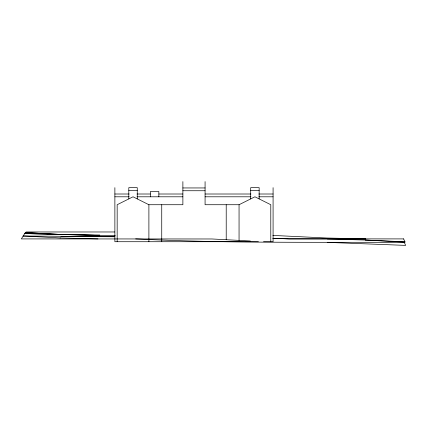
<?xml version="1.0" encoding="UTF-8"?>
<svg xmlns="http://www.w3.org/2000/svg" width="427" height="427" viewBox="0 0 427 427"><rect width="100%" height="100%" fill="white"/><g stroke="black" fill="none" stroke-linecap="round" stroke-linejoin="round"><path stroke-width="0.64" d="M62.267 234.535L25.294 232.614L21.35 238.906L212.016 238.976L250.329 240.988M25.561 232.614L26.138 231.973L114.751 231.973M205.077 181.608L205.077 204.725L239.056 204.725L254.924 196.794L270.787 204.725L270.787 241.719M23.213 235.992L114.858 236.713M182.879 187.949L205.077 187.949M128.799 190.453L137.259 190.453M250.697 190.453L259.152 190.453M182.879 190.741L205.077 190.741M114.874 194.007L129.146 194.007M137.03 194.007L150.315 194.007M158.956 194.007L182.879 194.007M205.077 194.007L250.927 194.007M258.805 194.007L273.083 194.007M114.874 196.799L129.146 196.799M137.03 196.799L182.879 196.799M205.077 196.799L250.927 196.799M258.805 196.799L273.083 196.799M117.163 241.719L117.163 204.725L133.032 196.794L148.895 204.725L182.879 204.725L182.879 181.608M115.306 235.437L99.406 235.437L24.697 233.553L62.006 234.535L25.294 232.614M60.938 236.542L114.767 236.745M327.274 238.906L365.517 238.906M272.81 238.271L289.292 238.858L403.755 238.906M258.426 241.719L114.874 241.719L114.874 187.666M263.518 241.719L273.083 241.719L273.083 187.666M403.622 238.906L404.935 241.794L404.823 242.376C315.099 241.997 225.317 243.411 135.674 238.906M99.795 235.021L62.139 234.535L99.539 235.437M365.651 238.906L327.279 238.031L272.869 235.416M60.116 237.935L97.964 238.906M365.848 240.07L327.007 238.906L288.898 238.906L273.072 238.325M327.242 242.376L405.65 245.392L404.284 242.376M365.715 240.065L404.935 241.794M365.576 240.065L404.967 242.125M23.079 235.987L60.25 237.935M259.152 198.907L259.152 187.661L250.697 187.661L250.697 198.907M239.056 204.725L239.056 240.401M226.214 204.725L226.214 239.739M161.737 204.725L161.737 241.719M158.839 196.81L158.839 191.504L150.384 191.504L150.384 196.81M148.895 204.725L148.895 241.719M137.259 198.907L137.259 187.661L128.799 187.661L128.799 198.907"/></g></svg>
